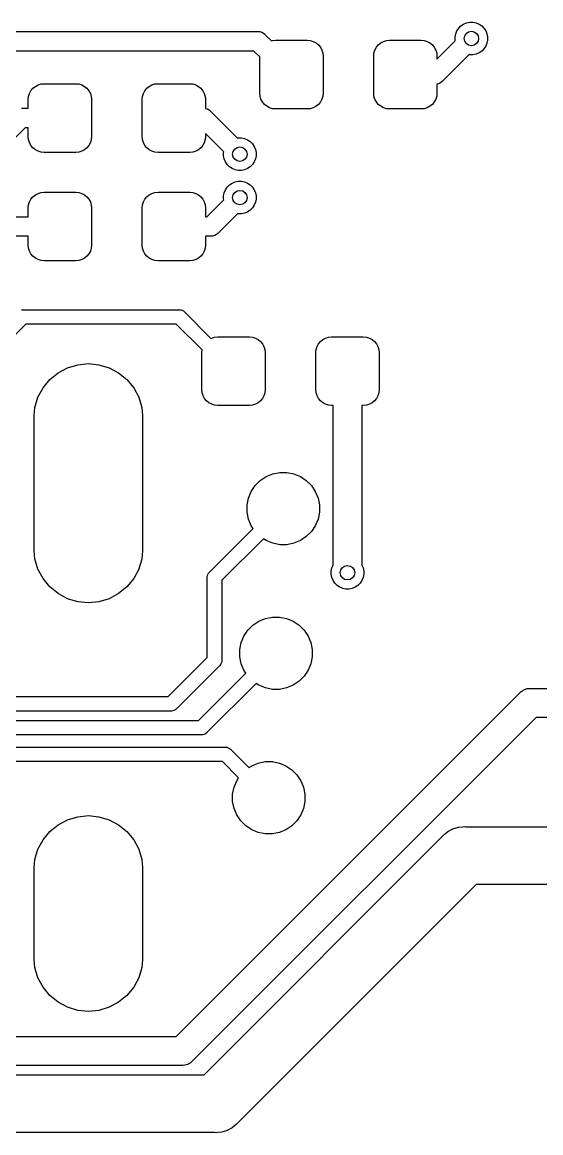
# Model space of a CAD drawing. Extents: x 1 to 84, y 1 to 137.
# Drawn here: x 50.29 to 57.46, y 1.47 to 16.82 of the extents above; entities that cross this region are included whole.
import ezdxf

# ---------------------------------------------------------------- set-up
doc = ezdxf.new("R2010")
doc.units = 0
doc.layers.add('BLACK', color=7, linetype='CONTINUOUS')

msp = doc.modelspace()

# ---------------------------------------------------------------- linework, layer by layer
at = {"layer": 'BLACK', "linetype": 'CONTINUOUS'}
for p, q in [((56.3006, 16.7066), (56.3252, 16.7434)), ((56.3252, 16.7434), (56.3566, 16.7748)), ((56.3566, 16.7748), (56.3934, 16.7994)), ((56.3934, 16.7994), (56.4344, 16.8164)), ((56.4344, 16.8164), (56.4778, 16.825)), ((56.4778, 16.825), (56.5222, 16.825)), ((56.5222, 16.825), (56.5656, 16.8164)), ((56.5656, 16.8164), (56.6066, 16.7994)), ((56.6066, 16.7994), (56.6434, 16.7748)), ((56.6434, 16.7748), (56.6748, 16.7434)), ((56.6748, 16.7434), (56.6994, 16.7066)), ((47.1682, 16.6966), (53.5443, 16.6966)), ((53.5443, 16.6966), (53.5509, 16.6973)), ((53.5509, 16.6973), (53.5575, 16.6966)), ((53.5575, 16.6966), (53.5575, 16.6966)), ((53.5575, 16.6966), (53.5774, 16.6947)), ((53.5774, 16.6947), (53.6028, 16.6869)), ((53.6028, 16.6869), (53.6263, 16.6744)), ((53.6263, 16.6744), (53.6468, 16.6575)), ((53.6468, 16.6575), (53.651, 16.6524)), ((53.651, 16.6524), (53.7369, 16.5665)), ((56.275, 16.6222), (56.2836, 16.6656)), ((56.275, 16.5778), (56.275, 16.6222)), ((56.2836, 16.6656), (56.3006, 16.7066)), ((56.6994, 16.7066), (56.7164, 16.6656)), ((56.7164, 16.6656), (56.725, 16.6222)), ((56.725, 16.6222), (56.725, 16.5778)), ((53.7369, 16.5665), (53.7511, 16.5708)), ((53.7511, 16.5708), (53.7937, 16.575)), ((53.7937, 16.575), (54.2312, 16.575)), ((54.2312, 16.575), (54.2739, 16.5708)), ((54.2739, 16.5708), (54.315, 16.5583)), ((54.315, 16.5583), (54.3528, 16.5381)), ((54.3528, 16.5381), (54.3859, 16.5109)), ((54.3859, 16.5109), (54.4131, 16.4778)), ((54.4131, 16.4778), (54.4333, 16.44)), ((54.4333, 16.44), (54.4458, 16.3989)), ((55.1542, 16.3989), (55.1667, 16.44)), ((55.1667, 16.44), (55.1869, 16.4778)), ((55.1869, 16.4778), (55.2141, 16.5109)), ((55.2141, 16.5109), (55.2472, 16.5381)), ((55.2472, 16.5381), (55.285, 16.5583)), ((55.285, 16.5583), (55.3261, 16.5708)), ((55.3261, 16.5708), (55.3687, 16.575)), ((55.3687, 16.575), (55.8062, 16.575)), ((55.8062, 16.575), (55.8489, 16.5708)), ((55.8489, 16.5708), (55.89, 16.5583)), ((55.89, 16.5583), (55.9278, 16.5381)), ((55.9278, 16.5381), (55.9609, 16.5109)), ((55.9609, 16.5109), (55.9881, 16.4778)), ((55.9881, 16.4778), (56.0083, 16.44)), ((56.0083, 16.44), (56.0208, 16.3989)), ((56.025, 16.3159), (56.277, 16.5679)), ((56.277, 16.5679), (56.275, 16.5778)), ((56.6748, 16.4566), (56.6434, 16.4252)), ((56.6994, 16.4934), (56.6748, 16.4566)), ((56.7164, 16.5344), (56.6994, 16.4934)), ((56.725, 16.5778), (56.7164, 16.5344)), ((53.495, 16.4266), (47.2175, 16.4266)), ((53.575, 16.3466), (53.495, 16.4266)), ((53.575, 15.8438), (53.575, 16.3466)), ((54.4458, 16.3989), (54.45, 16.3562)), ((54.45, 16.3562), (54.45, 15.8438)), ((55.15, 16.3562), (55.1542, 16.3989)), ((55.15, 15.8438), (55.15, 16.3562)), ((56.0208, 16.3989), (56.025, 16.3562)), ((56.025, 16.3562), (56.025, 16.3159)), ((56.4679, 16.377), (56.1001, 16.0092)), ((56.4778, 16.375), (56.4679, 16.377)), ((56.5222, 16.375), (56.4778, 16.375)), ((56.5656, 16.3836), (56.5222, 16.375)), ((56.6066, 16.4006), (56.5656, 16.3836)), ((56.6434, 16.4252), (56.6066, 16.4006)), ((50.5511, 15.9708), (50.5938, 15.975)), ((50.5938, 15.975), (51.0312, 15.975)), ((51.0312, 15.975), (51.0739, 15.9708)), ((52.1261, 15.9708), (52.1687, 15.975)), ((52.1687, 15.975), (52.6062, 15.975)), ((52.6062, 15.975), (52.6489, 15.9708)), ((56.0519, 15.9747), (56.0265, 15.967)), ((56.0754, 15.9872), (56.0519, 15.9747)), ((56.0959, 16.0041), (56.0754, 15.9872)), ((56.1001, 16.0092), (56.0959, 16.0041)), ((50.3792, 15.7989), (50.3917, 15.84)), ((50.3917, 15.84), (50.4119, 15.8778)), ((50.4119, 15.8778), (50.4391, 15.9109)), ((50.4391, 15.9109), (50.4722, 15.9381)), ((50.4722, 15.9381), (50.51, 15.9583)), ((50.51, 15.9583), (50.5511, 15.9708)), ((51.0739, 15.9708), (51.115, 15.9583)), ((51.115, 15.9583), (51.1528, 15.9381)), ((51.1528, 15.9381), (51.1859, 15.9109)), ((51.1859, 15.9109), (51.2131, 15.8778)), ((51.2131, 15.8778), (51.2333, 15.84)), ((51.2333, 15.84), (51.2458, 15.7989)), ((51.9542, 15.7989), (51.9667, 15.84)), ((51.9667, 15.84), (51.9869, 15.8778)), ((51.9869, 15.8778), (52.0141, 15.9109)), ((52.0141, 15.9109), (52.0472, 15.9381)), ((52.0472, 15.9381), (52.085, 15.9583)), ((52.085, 15.9583), (52.1261, 15.9708)), ((52.6489, 15.9708), (52.69, 15.9583)), ((52.69, 15.9583), (52.7278, 15.9381)), ((52.7278, 15.9381), (52.7609, 15.9109)), ((52.7609, 15.9109), (52.7881, 15.8778)), ((52.7881, 15.8778), (52.8083, 15.84)), ((52.8083, 15.84), (52.8208, 15.7989)), ((53.5792, 15.8011), (53.575, 15.8438)), ((54.45, 15.8438), (54.4458, 15.8011)), ((55.1542, 15.8011), (55.15, 15.8438)), ((56.025, 15.8438), (56.0208, 15.8011)), ((56.0265, 15.967), (56.025, 15.9668)), ((56.025, 15.9668), (56.025, 15.8438)), ((50.375, 15.7562), (50.3792, 15.7989)), ((50.375, 15.635), (50.375, 15.7562)), ((51.2458, 15.7989), (51.25, 15.7562)), ((51.25, 15.7562), (51.25, 15.2437)), ((51.95, 15.7562), (51.9542, 15.7989)), ((51.95, 15.2437), (51.95, 15.7562)), ((52.8208, 15.7989), (52.825, 15.7562)), ((52.825, 15.7562), (52.825, 15.6332)), ((53.5917, 15.76), (53.5792, 15.8011)), ((53.6119, 15.7222), (53.5917, 15.76)), ((53.6391, 15.6891), (53.6119, 15.7222)), ((53.6722, 15.6619), (53.6391, 15.6891)), ((54.3859, 15.6891), (54.3528, 15.6619)), ((54.4131, 15.7222), (54.3859, 15.6891)), ((54.4333, 15.76), (54.4131, 15.7222)), ((54.4458, 15.8011), (54.4333, 15.76)), ((55.1667, 15.76), (55.1542, 15.8011)), ((55.1869, 15.7222), (55.1667, 15.76)), ((55.2141, 15.6891), (55.1869, 15.7222)), ((55.2472, 15.6619), (55.2141, 15.6891)), ((55.9609, 15.6891), (55.9278, 15.6619)), ((55.9881, 15.7222), (55.9609, 15.6891)), ((56.0083, 15.76), (55.9881, 15.7222)), ((56.0208, 15.8011), (56.0083, 15.76)), ((50.2816, 15.635), (50.375, 15.635)), ((52.825, 15.6332), (52.8265, 15.633)), ((52.8265, 15.633), (52.8519, 15.6253)), ((52.8519, 15.6253), (52.8754, 15.6128)), ((52.8754, 15.6128), (52.8959, 15.5959)), ((52.8959, 15.5959), (52.9001, 15.5908)), ((52.9001, 15.5908), (53.2679, 15.223)), ((53.71, 15.6417), (53.6722, 15.6619)), ((53.7511, 15.6292), (53.71, 15.6417)), ((53.7937, 15.625), (53.7511, 15.6292)), ((54.2312, 15.625), (53.7937, 15.625)), ((54.2739, 15.6292), (54.2312, 15.625)), ((54.315, 15.6417), (54.2739, 15.6292)), ((54.3528, 15.6619), (54.315, 15.6417)), ((55.285, 15.6417), (55.2472, 15.6619)), ((55.3261, 15.6292), (55.285, 15.6417)), ((55.3687, 15.625), (55.3261, 15.6292)), ((55.8062, 15.625), (55.3687, 15.625)), ((55.8489, 15.6292), (55.8062, 15.625)), ((55.89, 15.6417), (55.8489, 15.6292)), ((55.9278, 15.6619), (55.89, 15.6417)), ((50.3309, 15.365), (49.6751, 14.7092)), ((50.375, 15.365), (50.3309, 15.365)), ((50.375, 15.2437), (50.375, 15.365)), ((50.3792, 15.2011), (50.375, 15.2437)), ((51.25, 15.2437), (51.2458, 15.2011)), ((51.9542, 15.2011), (51.95, 15.2437)), ((52.825, 15.2437), (52.8208, 15.2011)), ((53.077, 15.0321), (52.825, 15.2841)), ((52.825, 15.2841), (52.825, 15.2437)), ((53.2679, 15.223), (53.2778, 15.225)), ((53.2778, 15.225), (53.3222, 15.225)), ((53.3222, 15.225), (53.3656, 15.2164)), ((53.3656, 15.2164), (53.4066, 15.1994)), ((50.3917, 15.16), (50.3792, 15.2011)), ((50.4119, 15.1222), (50.3917, 15.16)), ((50.4391, 15.0891), (50.4119, 15.1222)), ((50.4722, 15.0619), (50.4391, 15.0891)), ((50.51, 15.0417), (50.4722, 15.0619)), ((51.1528, 15.0619), (51.115, 15.0417)), ((51.1859, 15.0891), (51.1528, 15.0619)), ((51.2131, 15.1222), (51.1859, 15.0891)), ((51.2333, 15.16), (51.2131, 15.1222)), ((51.2458, 15.2011), (51.2333, 15.16)), ((51.9667, 15.16), (51.9542, 15.2011)), ((51.9869, 15.1222), (51.9667, 15.16)), ((52.0141, 15.0891), (51.9869, 15.1222)), ((52.0472, 15.0619), (52.0141, 15.0891)), ((52.085, 15.0417), (52.0472, 15.0619)), ((52.7278, 15.0619), (52.69, 15.0417)), ((52.7609, 15.0891), (52.7278, 15.0619)), ((52.7881, 15.1222), (52.7609, 15.0891)), ((52.8083, 15.16), (52.7881, 15.1222)), ((52.8208, 15.2011), (52.8083, 15.16)), ((53.4066, 15.1994), (53.4434, 15.1748)), ((53.4434, 15.1748), (53.4748, 15.1434)), ((53.4748, 15.1434), (53.4994, 15.1066)), ((53.4994, 15.1066), (53.5164, 15.0656)), ((53.5164, 15.0656), (53.525, 15.0222)), ((50.5511, 15.0292), (50.51, 15.0417)), ((50.5938, 15.025), (50.5511, 15.0292)), ((51.0312, 15.025), (50.5938, 15.025)), ((51.0739, 15.0292), (51.0312, 15.025)), ((51.115, 15.0417), (51.0739, 15.0292)), ((52.1261, 15.0292), (52.085, 15.0417)), ((52.1687, 15.025), (52.1261, 15.0292)), ((52.6062, 15.025), (52.1687, 15.025)), ((52.6489, 15.0292), (52.6062, 15.025)), ((52.69, 15.0417), (52.6489, 15.0292)), ((53.075, 15.0222), (53.077, 15.0321)), ((53.075, 14.9778), (53.075, 15.0222)), ((53.0836, 14.9344), (53.075, 14.9778)), ((53.1006, 14.8934), (53.0836, 14.9344)), ((53.5164, 14.9344), (53.4994, 14.8934)), ((53.525, 14.9778), (53.5164, 14.9344)), ((53.525, 15.0222), (53.525, 14.9778)), ((53.1252, 14.8566), (53.1006, 14.8934)), ((53.1566, 14.8252), (53.1252, 14.8566)), ((53.1934, 14.8006), (53.1566, 14.8252)), ((53.2344, 14.7836), (53.1934, 14.8006)), ((53.2778, 14.775), (53.2344, 14.7836)), ((53.3222, 14.775), (53.2778, 14.775)), ((53.3656, 14.7836), (53.3222, 14.775)), ((53.4066, 14.8006), (53.3656, 14.7836)), ((53.4434, 14.8252), (53.4066, 14.8006)), ((53.4748, 14.8566), (53.4434, 14.8252)), ((53.4994, 14.8934), (53.4748, 14.8566)), ((53.1566, 14.5748), (53.1934, 14.5994)), ((53.1934, 14.5994), (53.2344, 14.6164)), ((53.2344, 14.6164), (53.2778, 14.625)), ((53.2778, 14.625), (53.3222, 14.625)), ((53.3222, 14.625), (53.3656, 14.6164)), ((53.3656, 14.6164), (53.4066, 14.5994)), ((53.4066, 14.5994), (53.4434, 14.5748)), ((50.4391, 14.4109), (50.4722, 14.4381)), ((50.4722, 14.4381), (50.51, 14.4583)), ((50.51, 14.4583), (50.5511, 14.4708)), ((50.5511, 14.4708), (50.5938, 14.475)), ((50.5938, 14.475), (51.0312, 14.475)), ((51.0312, 14.475), (51.0739, 14.4708)), ((51.0739, 14.4708), (51.115, 14.4583)), ((51.115, 14.4583), (51.1528, 14.4381)), ((51.1528, 14.4381), (51.1859, 14.4109)), ((52.0141, 14.4109), (52.0472, 14.4381)), ((52.0472, 14.4381), (52.085, 14.4583)), ((52.085, 14.4583), (52.1261, 14.4708)), ((52.1261, 14.4708), (52.1687, 14.475)), ((52.1687, 14.475), (52.6062, 14.475)), ((52.6062, 14.475), (52.6489, 14.4708)), ((52.6489, 14.4708), (52.69, 14.4583)), ((52.69, 14.4583), (52.7278, 14.4381)), ((52.7278, 14.4381), (52.7609, 14.4109)), ((53.075, 14.4222), (53.0836, 14.4656)), ((53.0836, 14.4656), (53.1006, 14.5066)), ((53.1006, 14.5066), (53.1252, 14.5434)), ((53.1252, 14.5434), (53.1566, 14.5748)), ((53.4434, 14.5748), (53.4748, 14.5434)), ((53.4748, 14.5434), (53.4994, 14.5066)), ((53.4994, 14.5066), (53.5164, 14.4656)), ((53.5164, 14.4656), (53.525, 14.4222)), ((50.375, 14.2562), (50.3792, 14.2989)), ((50.3792, 14.2989), (50.3917, 14.34)), ((50.3917, 14.34), (50.4119, 14.3778)), ((50.4119, 14.3778), (50.4391, 14.4109)), ((51.1859, 14.4109), (51.2131, 14.3778)), ((51.2131, 14.3778), (51.2333, 14.34)), ((51.2333, 14.34), (51.2458, 14.2989)), ((51.2458, 14.2989), (51.25, 14.2562)), ((51.95, 14.2562), (51.9542, 14.2989)), ((51.9542, 14.2989), (51.9667, 14.34)), ((51.9667, 14.34), (51.9869, 14.3778)), ((51.9869, 14.3778), (52.0141, 14.4109)), ((52.7609, 14.4109), (52.7881, 14.3778)), ((52.7881, 14.3778), (52.8083, 14.34)), ((52.8083, 14.34), (52.8208, 14.2989)), ((52.8208, 14.2989), (52.825, 14.2562)), ((52.8441, 14.135), (53.077, 14.3679)), ((53.075, 14.3778), (53.075, 14.4222)), ((53.077, 14.3679), (53.075, 14.3778)), ((53.4994, 14.2934), (53.4748, 14.2566)), ((53.5164, 14.3344), (53.4994, 14.2934)), ((53.525, 14.3778), (53.5164, 14.3344)), ((53.525, 14.4222), (53.525, 14.3778)), ((50.0559, 14.135), (50.375, 14.135)), ((50.375, 14.135), (50.375, 14.2562)), ((51.25, 14.2562), (51.25, 13.7437)), ((51.95, 13.7437), (51.95, 14.2562)), ((52.825, 14.2562), (52.825, 14.135)), ((52.825, 14.135), (52.8441, 14.135)), ((53.2679, 14.177), (53.0001, 13.9092)), ((53.2778, 14.175), (53.2679, 14.177)), ((53.3222, 14.175), (53.2778, 14.175)), ((53.3656, 14.1836), (53.3222, 14.175)), ((53.4066, 14.2006), (53.3656, 14.1836)), ((53.4434, 14.2252), (53.4066, 14.2006)), ((53.4748, 14.2566), (53.4434, 14.2252)), ((50.375, 13.865), (50.0066, 13.865)), ((50.375, 13.7437), (50.375, 13.865)), ((52.8934, 13.865), (52.825, 13.865)), ((52.825, 13.865), (52.825, 13.7437)), ((52.9, 13.8643), (52.8934, 13.865)), ((52.9066, 13.865), (52.9, 13.8643)), ((52.9265, 13.867), (52.9066, 13.865)), ((52.9066, 13.865), (52.9066, 13.865)), ((52.9519, 13.8747), (52.9265, 13.867)), ((52.9754, 13.8872), (52.9519, 13.8747)), ((52.9959, 13.9041), (52.9754, 13.8872)), ((53.0001, 13.9092), (52.9959, 13.9041)), ((50.3792, 13.7011), (50.375, 13.7437)), ((50.3917, 13.66), (50.3792, 13.7011)), ((51.2458, 13.7011), (51.2333, 13.66)), ((51.25, 13.7437), (51.2458, 13.7011)), ((51.9542, 13.7011), (51.95, 13.7437)), ((51.9667, 13.66), (51.9542, 13.7011)), ((52.8208, 13.7011), (52.8083, 13.66)), ((52.825, 13.7437), (52.8208, 13.7011)), ((50.4119, 13.6222), (50.3917, 13.66)), ((50.4391, 13.5891), (50.4119, 13.6222)), ((50.4722, 13.5619), (50.4391, 13.5891)), ((50.51, 13.5417), (50.4722, 13.5619)), ((50.5511, 13.5292), (50.51, 13.5417)), ((50.5938, 13.525), (50.5511, 13.5292)), ((51.0312, 13.525), (50.5938, 13.525)), ((51.0739, 13.5292), (51.0312, 13.525)), ((51.115, 13.5417), (51.0739, 13.5292)), ((51.1528, 13.5619), (51.115, 13.5417)), ((51.1859, 13.5891), (51.1528, 13.5619)), ((51.2131, 13.6222), (51.1859, 13.5891)), ((51.2333, 13.66), (51.2131, 13.6222)), ((51.9869, 13.6222), (51.9667, 13.66)), ((52.0141, 13.5891), (51.9869, 13.6222)), ((52.0472, 13.5619), (52.0141, 13.5891)), ((52.085, 13.5417), (52.0472, 13.5619)), ((52.1261, 13.5292), (52.085, 13.5417)), ((52.1687, 13.525), (52.1261, 13.5292)), ((52.6062, 13.525), (52.1687, 13.525)), ((52.6489, 13.5292), (52.6062, 13.525)), ((52.69, 13.5417), (52.6489, 13.5292)), ((52.7278, 13.5619), (52.69, 13.5417)), ((52.7609, 13.5891), (52.7278, 13.5619)), ((52.7881, 13.6222), (52.7609, 13.5891)), ((52.8083, 13.66), (52.7881, 13.6222)), ((50.2804, 12.8486), (50.2951, 12.85)), ((50.2951, 12.85), (50.3, 12.8505)), ((50.2951, 12.85), (50.2951, 12.85)), ((50.3, 12.8505), (50.3049, 12.85)), ((50.3049, 12.85), (52.4576, 12.85)), ((52.4576, 12.85), (52.4625, 12.8505)), ((52.4625, 12.8505), (52.4674, 12.85)), ((52.4674, 12.85), (52.4674, 12.85)), ((52.4674, 12.85), (52.4821, 12.8486)), ((52.4821, 12.8486), (52.501, 12.8428)), ((52.501, 12.8428), (52.5183, 12.8335)), ((52.5183, 12.8335), (52.5336, 12.8211)), ((52.5336, 12.8211), (52.5367, 12.8172)), ((52.5367, 12.8172), (52.9006, 12.4533)), ((50.3414, 12.65), (49.7, 12.0086)), ((52.4211, 12.65), (50.3414, 12.65)), ((52.7786, 12.2925), (52.4211, 12.65)), ((52.9006, 12.4533), (52.91, 12.4583)), ((52.91, 12.4583), (52.9511, 12.4708)), ((52.9511, 12.4708), (52.9937, 12.475)), ((52.9937, 12.475), (53.4312, 12.475)), ((53.4312, 12.475), (53.4739, 12.4708)), ((53.4739, 12.4708), (53.515, 12.4583)), ((53.515, 12.4583), (53.5528, 12.4381)), ((54.4472, 12.4381), (54.485, 12.4583)), ((54.485, 12.4583), (54.5261, 12.4708)), ((54.5261, 12.4708), (54.5687, 12.475)), ((54.5687, 12.475), (55.0062, 12.475)), ((55.0062, 12.475), (55.0489, 12.4708)), ((55.0489, 12.4708), (55.09, 12.4583)), ((55.09, 12.4583), (55.1278, 12.4381)), ((52.775, 12.2562), (52.7786, 12.2925)), ((53.5528, 12.4381), (53.5859, 12.4109)), ((53.5859, 12.4109), (53.6131, 12.3778)), ((53.6131, 12.3778), (53.6333, 12.34)), ((53.6333, 12.34), (53.6458, 12.2989)), ((53.6458, 12.2989), (53.65, 12.2562)), ((54.35, 12.2562), (54.3542, 12.2989)), ((54.3542, 12.2989), (54.3667, 12.34)), ((54.3667, 12.34), (54.3869, 12.3778)), ((54.3869, 12.3778), (54.4141, 12.4109)), ((54.4141, 12.4109), (54.4472, 12.4381)), ((55.1278, 12.4381), (55.1609, 12.4109)), ((55.1609, 12.4109), (55.1881, 12.3778)), ((55.1881, 12.3778), (55.2083, 12.34)), ((55.2083, 12.34), (55.2208, 12.2989)), ((55.2208, 12.2989), (55.225, 12.2562)), ((52.775, 11.7438), (52.775, 12.2562)), ((53.65, 12.2562), (53.65, 11.7438)), ((54.35, 11.7438), (54.35, 12.2562)), ((55.225, 12.2562), (55.225, 11.7438)), ((50.7865, 11.9766), (50.9168, 12.0463)), ((50.9168, 12.0463), (51.0581, 12.0891)), ((51.0581, 12.0891), (51.2052, 12.1036)), ((51.2052, 12.1036), (51.3522, 12.0891)), ((51.3522, 12.0891), (51.4936, 12.0463)), ((51.4936, 12.0463), (51.6238, 11.9766)), ((50.5785, 11.7687), (50.6723, 11.8829)), ((50.6723, 11.8829), (50.7865, 11.9766)), ((51.6238, 11.9766), (51.738, 11.8829)), ((51.738, 11.8829), (51.8318, 11.7687)), ((50.5089, 11.6384), (50.5785, 11.7687)), ((51.8318, 11.7687), (51.9014, 11.6384)), ((52.7792, 11.7011), (52.775, 11.7438)), ((52.7917, 11.66), (52.7792, 11.7011)), ((53.6458, 11.7011), (53.6333, 11.66)), ((53.65, 11.7438), (53.6458, 11.7011)), ((54.3542, 11.7011), (54.35, 11.7438)), ((54.3667, 11.66), (54.3542, 11.7011)), ((55.2208, 11.7011), (55.2083, 11.66)), ((55.225, 11.7438), (55.2208, 11.7011)), ((50.466, 11.497), (50.5089, 11.6384)), ((51.9014, 11.6384), (51.9443, 11.497)), ((52.8119, 11.6222), (52.7917, 11.66)), ((52.8391, 11.5891), (52.8119, 11.6222)), ((52.8722, 11.5619), (52.8391, 11.5891)), ((52.91, 11.5417), (52.8722, 11.5619)), ((52.9511, 11.5292), (52.91, 11.5417)), ((52.9937, 11.525), (52.9511, 11.5292)), ((53.4312, 11.525), (52.9937, 11.525)), ((53.4739, 11.5292), (53.4312, 11.525)), ((53.515, 11.5417), (53.4739, 11.5292)), ((53.5528, 11.5619), (53.515, 11.5417)), ((53.5859, 11.5891), (53.5528, 11.5619)), ((53.6131, 11.6222), (53.5859, 11.5891)), ((53.6333, 11.66), (53.6131, 11.6222)), ((54.3869, 11.6222), (54.3667, 11.66)), ((54.4141, 11.5891), (54.3869, 11.6222)), ((54.4472, 11.5619), (54.4141, 11.5891)), ((54.485, 11.5417), (54.4472, 11.5619)), ((54.5261, 11.5292), (54.485, 11.5417)), ((54.5687, 11.525), (54.5261, 11.5292)), ((54.5875, 11.525), (54.5687, 11.525)), ((54.5875, 9.31761), (54.5875, 11.525)), ((55.0062, 11.525), (54.9875, 11.525)), ((54.9875, 11.525), (54.9875, 9.31761)), ((55.0489, 11.5292), (55.0062, 11.525)), ((55.09, 11.5417), (55.0489, 11.5292)), ((55.1278, 11.5619), (55.09, 11.5417)), ((55.1609, 11.5891), (55.1278, 11.5619)), ((55.1881, 11.6222), (55.1609, 11.5891)), ((55.2083, 11.66), (55.1881, 11.6222)), ((50.4552, 11.3868), (50.466, 11.497)), ((50.4552, 9.51317), (50.4552, 11.3868)), ((51.9443, 11.497), (51.9552, 11.3868)), ((51.9552, 11.3868), (51.9552, 9.51316)), ((53.7542, 10.5808), (53.8508, 10.6)), ((53.8508, 10.6), (53.9492, 10.6)), ((53.9492, 10.6), (54.0458, 10.5808)), ((53.5116, 10.4187), (53.5813, 10.4884)), ((53.5813, 10.4884), (53.6632, 10.5431)), ((53.6632, 10.5431), (53.7542, 10.5808)), ((54.0458, 10.5808), (54.1368, 10.5431)), ((54.1368, 10.5431), (54.2187, 10.4884)), ((54.2187, 10.4884), (54.2884, 10.4187)), ((53.4192, 10.2458), (53.4569, 10.3368)), ((53.4569, 10.3368), (53.5116, 10.4187)), ((54.2884, 10.4187), (54.3431, 10.3368)), ((54.3431, 10.3368), (54.3808, 10.2458)), ((53.4, 10.1492), (53.4192, 10.2458)), ((53.4, 10.0508), (53.4, 10.1492)), ((54.3808, 10.2458), (54.4, 10.1492)), ((54.4, 10.1492), (54.4, 10.0508)), ((53.4192, 9.95416), (53.4, 10.0508)), ((54.4, 10.0508), (54.3808, 9.95416)), ((53.4569, 9.86316), (53.4192, 9.95416)), ((53.4829, 9.8243), (53.4569, 9.86316)), ((54.3431, 9.86316), (54.2884, 9.78127)), ((54.3808, 9.95416), (54.3431, 9.86316)), ((52.8828, 9.22418), (53.4829, 9.8243)), ((53.6243, 9.68287), (53.05, 9.10858)), ((53.6632, 9.65691), (53.6243, 9.68287)), ((54.2187, 9.71162), (54.1368, 9.65691)), ((54.2884, 9.78127), (54.2187, 9.71162)), ((53.7542, 9.61921), (53.6632, 9.65691)), ((53.8508, 9.6), (53.7542, 9.61921)), ((53.9492, 9.6), (53.8508, 9.6)), ((54.0458, 9.61921), (53.9492, 9.6)), ((54.1368, 9.65691), (54.0458, 9.61921)), ((50.466, 9.40297), (50.4552, 9.51317)), ((50.5089, 9.2616), (50.466, 9.40297)), ((51.9443, 9.40297), (51.9014, 9.2616)), ((51.9552, 9.51316), (51.9443, 9.40297)), ((50.5785, 9.13131), (50.5089, 9.2616)), ((51.9014, 9.2616), (51.8318, 9.13131)), ((52.8668, 9.20625), (52.8789, 9.22105)), ((52.8789, 9.22105), (52.8828, 9.22418)), ((54.5625, 9.23466), (54.5711, 9.27813)), ((54.5625, 9.19034), (54.5625, 9.23466)), ((54.5711, 9.27813), (54.5875, 9.31761)), ((54.9875, 9.31761), (55.0039, 9.27813)), ((55.0039, 9.27813), (55.0125, 9.23466)), ((55.0125, 9.23466), (55.0125, 9.19034)), ((50.6723, 9.0171), (50.5785, 9.13131)), ((51.8318, 9.13131), (51.738, 9.0171)), ((52.8495, 9.15), (52.8514, 9.1696)), ((52.85, 9.14509), (52.8495, 9.15)), ((52.85, 8.04142), (52.85, 9.14509)), ((52.8514, 9.1696), (52.8572, 9.18845)), ((52.8572, 9.18845), (52.8665, 9.20582)), ((52.8665, 9.20582), (52.8668, 9.20625)), ((53.05, 9.10858), (53.05, 8.00489)), ((54.5711, 9.14687), (54.5625, 9.19034)), ((54.5881, 9.10592), (54.5711, 9.14687)), ((54.6127, 9.06907), (54.5881, 9.10592)), ((54.6441, 9.03773), (54.6127, 9.06907)), ((54.9623, 9.06907), (54.9309, 9.03773)), ((54.9869, 9.10592), (54.9623, 9.06907)), ((55.0039, 9.14687), (54.9869, 9.10592)), ((55.0125, 9.19034), (55.0039, 9.14687)), ((50.7865, 8.92338), (50.6723, 9.0171)), ((50.9168, 8.85374), (50.7865, 8.92338)), ((51.6238, 8.92338), (51.4936, 8.85374)), ((51.738, 9.0171), (51.6238, 8.92338)), ((54.6809, 9.01311), (54.6441, 9.03773)), ((54.7219, 8.99615), (54.6809, 9.01311)), ((54.7653, 8.9875), (54.7219, 8.99615)), ((54.8097, 8.9875), (54.7653, 8.9875)), ((54.8531, 8.99615), (54.8097, 8.9875)), ((54.8941, 9.01311), (54.8531, 8.99615)), ((54.9309, 9.03773), (54.8941, 9.01311)), ((51.0581, 8.81085), (50.9168, 8.85374)), ((51.2052, 8.79637), (51.0581, 8.81085)), ((51.3522, 8.81085), (51.2052, 8.79637)), ((51.4936, 8.85374), (51.3522, 8.81085)), ((53.6542, 8.58078), (53.7508, 8.6)), ((53.7508, 8.6), (53.8492, 8.6)), ((53.8492, 8.6), (53.9458, 8.58078)), ((53.4116, 8.41873), (53.4813, 8.48837)), ((53.4813, 8.48837), (53.5632, 8.54309)), ((53.5632, 8.54309), (53.6542, 8.58078)), ((53.9458, 8.58078), (54.0368, 8.54309)), ((54.0368, 8.54309), (54.1187, 8.48837)), ((54.1187, 8.48837), (54.1884, 8.41873)), ((53.3192, 8.24584), (53.3569, 8.33684)), ((53.3569, 8.33684), (53.4116, 8.41873)), ((54.1884, 8.41873), (54.2431, 8.33684)), ((54.2431, 8.33684), (54.2808, 8.24584)), ((53.3, 8.14925), (53.3192, 8.24584)), ((53.3, 8.05075), (53.3, 8.14925)), ((54.2808, 8.24584), (54.3, 8.14925)), ((54.3, 8.14925), (54.3, 8.05075)), ((52.3086, 7.5), (52.85, 8.04142)), ((53.05, 7.9951), (53.0486, 7.9804)), ((53.05, 8.00489), (53.0505, 8)), ((53.0505, 8), (53.05, 7.9951)), ((53.05, 7.9951), (53.05, 7.9951)), ((53.3192, 7.95415), (53.3, 8.05075)), ((54.3, 8.05075), (54.2808, 7.95415)), ((53.0172, 7.92582), (52.4242, 7.33276)), ((53.0211, 7.92895), (53.0172, 7.92582)), ((53.0335, 7.94417), (53.0211, 7.92895)), ((53.0428, 7.96155), (53.0335, 7.94417)), ((53.0486, 7.9804), (53.0428, 7.96155)), ((53.3569, 7.86316), (53.3192, 7.95415)), ((53.3829, 7.8243), (53.3569, 7.86316)), ((54.2431, 7.86316), (54.1884, 7.78127)), ((54.2808, 7.95415), (54.2431, 7.86316)), ((52.7286, 7.16999), (53.3829, 7.8243)), ((53.5243, 7.68287), (52.8442, 7.00275)), ((53.5632, 7.65691), (53.5243, 7.68287)), ((54.1187, 7.71162), (54.0368, 7.65691)), ((54.1884, 7.78127), (54.1187, 7.71162)), ((52.4172, 2.8), (57.1641, 7.54698)), ((53.6542, 7.61921), (53.5632, 7.65691)), ((53.7508, 7.6), (53.6542, 7.61921)), ((53.8492, 7.6), (53.7508, 7.6)), ((53.9458, 7.61921), (53.8492, 7.6)), ((54.0368, 7.65691), (53.9458, 7.61921)), ((57.1641, 7.54698), (57.1704, 7.5546)), ((57.1704, 7.5546), (57.2008, 7.5796)), ((57.2008, 7.5796), (57.2356, 7.59817)), ((57.2356, 7.59817), (57.2733, 7.6096)), ((57.2733, 7.6096), (57.3027, 7.6125)), ((57.3027, 7.6125), (57.3125, 7.61347)), ((57.3027, 7.6125), (57.3027, 7.6125)), ((57.3125, 7.61347), (57.3223, 7.6125)), ((57.3223, 7.6125), (58.125, 7.6125)), ((48.4914, 7.5), (52.3086, 7.5)), ((52.3451, 7.3), (48.4549, 7.3)), ((52.35, 7.29952), (52.3451, 7.3)), ((52.3549, 7.3), (52.35, 7.29952)), ((52.3696, 7.30145), (52.3549, 7.3)), ((52.3549, 7.3), (52.3549, 7.3)), ((52.3885, 7.30717), (52.3696, 7.30145)), ((52.4058, 7.31645), (52.3885, 7.30717)), ((52.4211, 7.32895), (52.4058, 7.31645)), ((52.4242, 7.33276), (52.4211, 7.32895)), ((47.9214, 7.16999), (52.7286, 7.16999)), ((57.3953, 7.2125), (52.6484, 2.46552)), ((58.125, 7.2125), (57.3953, 7.2125)), ((52.7651, 6.96999), (47.8849, 6.96999)), ((52.77, 6.96951), (52.7651, 6.96999)), ((52.7749, 6.96999), (52.77, 6.96951)), ((52.7896, 6.97144), (52.7749, 6.96999)), ((52.7749, 6.96999), (52.7749, 6.96999)), ((52.8084, 6.97716), (52.7896, 6.97144)), ((52.8258, 6.98644), (52.8084, 6.97716)), ((52.841, 6.99894), (52.8258, 6.98644)), ((52.8442, 7.00275), (52.841, 6.99894)), ((47.0414, 6.8), (53.0951, 6.8)), ((53.0951, 6.8), (53.1, 6.80048)), ((53.1, 6.80048), (53.1049, 6.8)), ((53.1049, 6.8), (53.1049, 6.8)), ((53.1049, 6.8), (53.1196, 6.79855)), ((53.1196, 6.79855), (53.1385, 6.79283)), ((53.1385, 6.79283), (53.1558, 6.78355)), ((53.1558, 6.78355), (53.1711, 6.77105)), ((53.1711, 6.77105), (53.1742, 6.76724)), ((53.1742, 6.76724), (53.4243, 6.51713)), ((53.0586, 6.6), (47.0049, 6.6)), ((53.2829, 6.3757), (53.0586, 6.6)), ((53.4243, 6.51713), (53.4632, 6.54309)), ((53.4632, 6.54309), (53.5542, 6.58078)), ((53.5542, 6.58078), (53.6508, 6.6)), ((53.6508, 6.6), (53.7492, 6.6)), ((53.7492, 6.6), (53.8458, 6.58078)), ((53.8458, 6.58078), (53.9368, 6.54309)), ((53.9368, 6.54309), (54.0187, 6.48837)), ((54.0187, 6.48837), (54.0884, 6.41873)), ((53.2192, 6.24585), (53.2569, 6.33684)), ((53.2569, 6.33684), (53.2829, 6.3757)), ((54.0884, 6.41873), (54.1431, 6.33684)), ((54.1431, 6.33684), (54.1808, 6.24585)), ((53.2, 6.14925), (53.2192, 6.24585)), ((53.2, 6.05075), (53.2, 6.14925)), ((54.1808, 6.24585), (54.2, 6.14925)), ((54.2, 6.14925), (54.2, 6.05075)), ((53.2192, 5.95416), (53.2, 6.05075)), ((54.2, 6.05075), (54.1808, 5.95416)), ((50.9168, 5.79626), (51.0581, 5.83915)), ((51.0581, 5.83915), (51.2052, 5.85363)), ((51.2052, 5.85363), (51.3522, 5.83915)), ((51.3522, 5.83915), (51.4936, 5.79626)), ((53.2569, 5.86316), (53.2192, 5.95416)), ((53.3116, 5.78127), (53.2569, 5.86316)), ((54.1431, 5.86316), (54.0884, 5.78127)), ((54.1808, 5.95416), (54.1431, 5.86316)), ((50.6723, 5.63289), (50.7865, 5.72662)), ((50.7865, 5.72662), (50.9168, 5.79626)), ((51.4936, 5.79626), (51.6238, 5.72662)), ((51.6238, 5.72662), (51.738, 5.63289)), ((53.3813, 5.71162), (53.3116, 5.78127)), ((53.4632, 5.65691), (53.3813, 5.71162)), ((54.0187, 5.71162), (53.9368, 5.65691)), ((54.0884, 5.78127), (54.0187, 5.71162)), ((56.2462, 5.67134), (56.3216, 5.69421)), ((56.3216, 5.69421), (56.3804, 5.7)), ((56.3804, 5.7), (56.4, 5.70193)), ((56.3804, 5.7), (56.3804, 5.7)), ((56.4, 5.70193), (56.4196, 5.7)), ((56.4196, 5.7), (67.4, 5.7)), ((50.5785, 5.51869), (50.6723, 5.63289)), ((51.738, 5.63289), (51.8318, 5.51869)), ((52.8043, 2.26999), (56.1033, 5.56895)), ((53.5542, 5.61921), (53.4632, 5.65691)), ((53.6508, 5.6), (53.5542, 5.61921)), ((53.7492, 5.6), (53.6508, 5.6)), ((53.8458, 5.61921), (53.7492, 5.6)), ((53.9368, 5.65691), (53.8458, 5.61921)), ((56.1033, 5.56895), (56.1158, 5.58421)), ((56.1158, 5.58421), (56.131, 5.59673)), ((56.131, 5.59673), (56.1445, 5.60777)), ((56.131, 5.59673), (56.131, 5.59673)), ((56.1445, 5.60777), (56.1767, 5.6342)), ((56.1767, 5.6342), (56.2462, 5.67134)), ((50.466, 5.24703), (50.5089, 5.3884)), ((50.5089, 5.3884), (50.5785, 5.51869)), ((51.8318, 5.51869), (51.9014, 5.3884)), ((51.9014, 5.3884), (51.9443, 5.24703)), ((50.4552, 5.13683), (50.466, 5.24703)), ((51.9443, 5.24703), (51.9552, 5.13683)), ((50.4552, 3.86317), (50.4552, 5.13683)), ((51.9552, 5.13683), (51.9552, 3.86316)), ((56.5657, 4.9), (53.2667, 1.60104)), ((67.5804, 4.9), (56.5657, 4.9)), ((50.466, 3.75297), (50.4552, 3.86317)), ((51.9552, 3.86316), (51.9443, 3.75297)), ((50.5089, 3.6116), (50.466, 3.75297)), ((51.9443, 3.75297), (51.9014, 3.6116)), ((50.5785, 3.48131), (50.5089, 3.6116)), ((51.9014, 3.6116), (51.8318, 3.48131)), ((50.6723, 3.36711), (50.5785, 3.48131)), ((51.8318, 3.48131), (51.738, 3.36711)), ((50.7865, 3.27338), (50.6723, 3.36711)), ((50.9168, 3.20374), (50.7865, 3.27338)), ((51.6238, 3.27338), (51.4936, 3.20374)), ((51.738, 3.36711), (51.6238, 3.27338)), ((51.0581, 3.16085), (50.9168, 3.20374)), ((51.2052, 3.14637), (51.0581, 3.16085)), ((51.3522, 3.16085), (51.2052, 3.14637)), ((51.4936, 3.20374), (51.3522, 3.16085)), ((36.1828, 2.8), (52.4172, 2.8)), ((52.6421, 2.45789), (52.6117, 2.4329)), ((52.6484, 2.46552), (52.6421, 2.45789)), ((52.4902, 2.4), (36.1098, 2.4)), ((52.5, 2.39903), (52.4902, 2.4)), ((52.5098, 2.4), (52.5, 2.39903)), ((52.5392, 2.4029), (52.5098, 2.4)), ((52.5098, 2.4), (52.5098, 2.4)), ((52.5769, 2.41433), (52.5392, 2.4029)), ((52.6117, 2.4329), (52.5769, 2.41433)), ((35.8108, 2.26999), (52.8043, 2.26999)), ((53.1933, 1.53579), (53.1238, 1.49865)), ((53.2542, 1.58578), (53.1933, 1.53579)), ((53.2667, 1.60104), (53.2542, 1.58578)), ((52.9503, 1.46999), (35.6648, 1.46999)), ((52.97, 1.46805), (52.9503, 1.46999)), ((52.9896, 1.46999), (52.97, 1.46805)), ((53.0484, 1.47578), (52.9896, 1.46999)), ((52.9896, 1.46999), (52.9896, 1.46999)), ((53.1238, 1.49865), (53.0484, 1.47578))]:
    msp.add_line(p, q, dxfattribs=at)
at = {"layer": 'BLACK'}
for centre in [(56.5, 16.6), (53.3, 15), (53.3, 14.4), (54.7875, 9.2125)]:
    msp.add_circle(centre, 0.1, dxfattribs=at)

doc.saveas('drawing.dxf')
